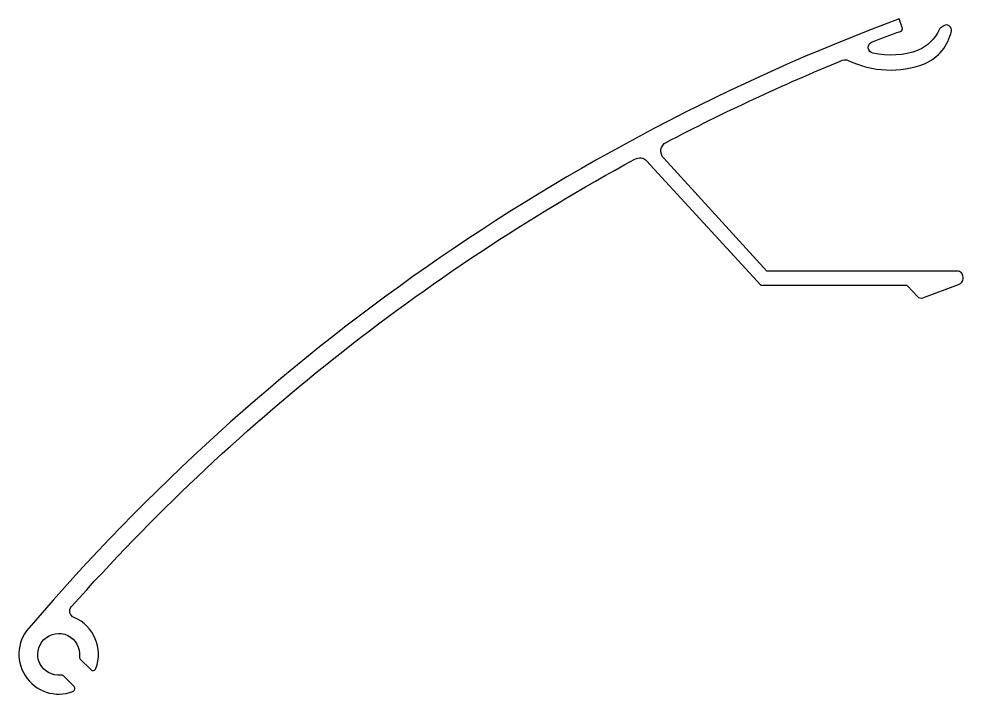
# Model space of a CAD drawing. Extents: x 94.5 to 189.4, y 176.5 to 244.3.
import ezdxf

# ---------------------------------------------------------------- set-up
doc = ezdxf.new("R2010")
doc.units = 0
doc.layers.add('ANA', color=220, linetype='CONTINUOUS')

msp = doc.modelspace()

# ---------------------------------------------------------------- linework, layer by layer
at = {"layer": 'ANA', "color": 7}
msp.add_lwpolyline([(185.382, 216.318), (188.976, 217.658, 0.345938), (189.434, 218.241), (189.434, 218.398, 0.414214), (188.834, 218.998), (169.698, 218.998), (159.35, 230.341, -0.506265), (159.593, 231.935, -0.023203), (177.325, 240.184, -0.213262), (177.896, 240.166, 0.20633), (185.569, 239.825, 0.24502), (188.251, 243.126, 0.669632), (187.483, 243.642), (187.193, 243.449, 0.139461), (187.016, 243.24, -0.184071), (184.933, 241.189, -0.14206), (180.375, 240.884, -0.746324), (180.291, 242.031, -0.003497), (183.135, 243.084, 0.413674), (183.315, 243.468), (183.001, 244.338, 0.127144), (95.765, 183.385, 0.819019), (99.973, 176.767, 0.542484), (100.077, 177.259), (99.011, 178.325, 0.227735), (98.765, 178.412, -2.849), (100.622, 180.268, 0.227735), (100.708, 180.023), (101.775, 178.956, 0.542484), (102.267, 179.06, 0.405921), (100.079, 184.189, -0.51486), (99.826, 185.3, -0.086362), (156.443, 230.253, -0.332483), (157.628, 230.082), (169.118, 217.598), (183.63, 217.598, -0.148069), (183.852, 217.531), (184.838, 216.449, 0.306206)], format="xyb", close=True, dxfattribs=at)

doc.saveas('drawing.dxf')
